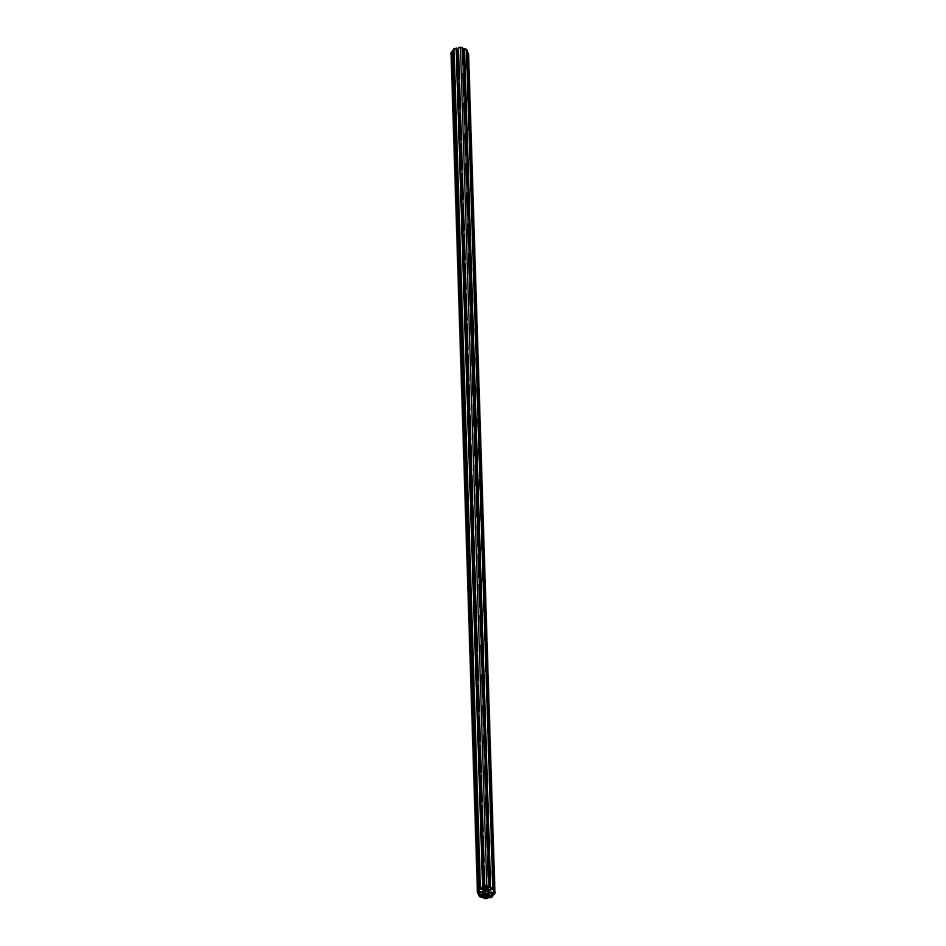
<?xml version="1.0" encoding="UTF-8"?>
<svg xmlns="http://www.w3.org/2000/svg" width="946" height="946" viewBox="0 0 946 946"><rect width="100%" height="100%" fill="white"/><g stroke="black" fill="none" stroke-linecap="round" stroke-linejoin="round"><path stroke-width="1.42" d="M483.572 893.119L483.713 897.553L485.298 898.121L485.605 891.179M478.085 887.372L478.227 891.806L483.796 892.09A2.33 1.691 -1.8 0 1 484.364 891.262L480.722 888.247L479.326 889.24L452.968 50.386L454.068 48.825L456.386 48.27L482.945 887.537L481.183 887.963L484.825 890.978A2.424 1.762 -1.8 0 1 486.055 890.683L486.457 886.709L484.482 886.709L458.124 47.856L460.454 47.3L462.559 48.057L488.928 886.91L487.06 886.733L486.658 890.718A2.507 1.821 -1.8 0 1 487.805 891.132L492.026 888.519L490.359 887.916L464.273 48.672L466.473 49.452L467.241 51.119L493.599 889.973L492.428 888.85L488.207 891.463A2.33 1.691 -1.8 0 1 488.609 892.326L494.179 892.622L494.084 889.666M487.604 893.249L487.675 897.73L485.913 898.144L486.315 894.171A2.424 1.762 -1.8 0 0 487.533 893.875L491.187 896.891L489.614 897.73L491.932 897.175L493.032 895.614L492.393 892.456M484.234 893.426A2.424 1.762 -1.8 0 1 483.82 892.551L478.179 892.232L478.179 893.639L477.411 891.983L451.053 53.13L452.141 51.557L453.205 68.006M451.869 52.952L452.696 51.758M462.559 48.057L462.795 64.695M477.411 891.983L478.51 890.411L452.141 51.557M479.326 889.24L480.426 887.679L454.068 48.825M478.227 891.806L479.066 890.612L476.004 793.138M478.664 891.924L479.527 896.548L481.727 897.328L481.904 893.982M490.359 887.916L464.273 48.672M487.734 893.71L487.876 898.144L485.546 898.7L483.713 897.553M467.229 52.503L468.589 54.017L494.947 892.87L493.859 894.443L494.131 893.048L488.574 892.764A2.33 1.691 -1.8 0 1 487.994 893.592L491.648 896.607L492.476 895.413M462.499 51.628L464.616 50.315M478.759 894.881L479.929 896.004L484.151 893.391M480.426 887.679L482.756 887.123L456.386 48.27M484.482 886.709L486.812 886.154L488.928 886.91M467.821 52.361L494.179 892.622M464.001 49.062L465.669 49.665M452.968 50.386L453.607 53.544M490.643 887.525L492.831 888.306L493.599 889.973M481.999 896.938L480.332 896.335L484.553 893.722A2.507 1.821 -1.8 0 0 485.7 894.136M456.646 50.611L458.467 52.125M451.053 53.13L451.821 54.785M494.179 891.215L494.947 892.87M467.821 53.768L467.998 59.669M468.743 83.295L468.885 89.645M469.677 112.834L469.902 120.225M470.647 143.851L470.789 150.189M471.581 173.39L471.806 180.769M472.503 202.929L472.645 209.267M473.485 233.934L473.627 240.284M474.407 263.473L474.549 269.823M475.389 294.49L475.531 300.828M476.311 324.029L476.453 330.367M477.245 353.568L477.387 359.906M478.215 384.584L478.357 390.923M479.137 414.112L479.279 420.462M480.119 445.128L480.261 451.467M481.041 474.667L481.183 481.006M481.975 504.206L482.164 512.023M482.945 535.223L483.134 541.124M483.879 564.75L484.021 571.1M484.801 594.289L485.038 601.68M485.783 625.306L485.925 631.644M486.705 654.845L486.942 662.224M487.687 685.862L487.864 691.763M488.609 715.389L488.751 721.739M489.543 744.928L489.768 752.318M490.513 775.945L490.655 782.283M491.447 805.484L491.672 812.862M492.369 835.022L492.559 842.839M493.339 866.039L493.481 872.378M466.839 57.162L467.206 68.975M467.809 88.179L468.187 99.992M468.743 117.718L469.11 129.531M469.665 147.257L470.044 159.07M470.647 178.262L471.013 190.087M471.569 207.801L471.948 219.614M472.551 238.818L472.917 250.631M473.473 268.357L473.851 280.17M474.407 297.895L474.774 309.709M475.377 328.901L475.755 340.726M476.311 358.439L476.678 370.253M477.233 387.978L477.659 401.27M478.215 418.995L478.581 430.808M479.137 448.534L479.516 460.347M480.119 479.551L480.438 489.886M481.041 509.078L481.408 520.891M481.975 538.617L482.342 550.43M482.945 569.634L483.311 581.447M483.867 599.173L484.246 610.986M484.849 630.19L485.168 640.525M485.771 659.717L486.149 671.542M486.705 689.256L487.072 701.069M487.675 720.273L488.053 732.086M488.609 749.811L488.976 761.625M489.531 779.35L489.91 791.163M490.513 810.355L490.879 822.18M491.435 839.894L491.814 851.707M492.417 870.911L492.783 882.724M466.473 49.452L492.831 888.306M491.506 892.173L491.648 896.607M489.319 894.36L489.413 897.316M463.079 73.563L463.777 95.712M464.001 103.09L464.652 123.772M464.983 134.107L465.633 154.789M465.905 163.646L466.555 184.328M466.839 193.185L467.537 215.333M467.809 224.202L468.459 244.872M468.743 253.729L469.382 274.411M469.665 283.268L470.363 305.428M470.635 314.285L471.285 334.967M471.569 343.824L472.267 365.972M472.539 374.841L473.189 395.511M473.473 404.38L474.171 426.528M474.395 433.907L475.093 456.067M475.377 464.924L476.027 485.605M476.299 494.462L476.997 516.611M477.281 525.479L477.931 546.149M478.203 555.018L478.901 577.166M479.137 584.545L479.835 606.705M480.107 615.562L480.757 636.244M481.041 645.101L481.691 665.783M481.963 674.64L482.661 696.788M482.945 705.657L483.595 726.327M483.867 735.196L484.565 757.344M484.837 766.201L485.487 786.883M485.771 795.74L486.421 816.422M486.693 825.279L487.391 847.427M487.675 856.296L488.325 876.966M488.065 887.029L488.207 891.463M487.675 886.698L487.805 891.132M460.454 47.3L486.812 886.154M486.516 886.284L486.658 890.718M485.913 886.26L486.055 890.683M485.771 893.722L485.913 898.144M485.168 893.686L485.298 898.121M458.503 54.182L459.295 79.287M459.484 84.62L460.217 108.825M460.359 113.26L461.199 139.842M461.341 143.686L462.121 169.381M462.263 173.804L463.055 198.908M463.244 204.241L464.025 229.925M464.167 234.36L464.959 259.464M465.101 263.899L465.881 289.003M466.082 294.324L466.863 320.02M466.993 324.443L467.785 349.547M467.986 354.88L468.767 380.564M468.897 384.998L469.689 410.103M469.89 415.424L470.623 439.642M470.812 444.963L471.593 470.659M471.735 475.081L472.527 500.186M472.716 505.519L473.449 529.725M473.639 535.637L474.419 560.742M474.62 566.075L475.353 590.28M475.542 595.602L476.323 621.297M476.477 625.14L477.257 650.836M477.446 656.157L478.179 680.363M478.38 685.696L479.161 711.38M479.35 716.713L480.083 740.919M480.284 746.24L481.065 771.936M481.207 775.779L481.987 801.475M482.129 805.897L482.921 831.002M483.11 836.335L483.891 862.019M484.033 866.453L484.825 890.978M484.234 886.828L484.364 891.262M483.702 889.134L483.796 892.09M483.347 894.987L483.441 897.943M481.632 894.372L481.727 897.328M454.127 69.791L454.541 83.082M455.097 100.796L455.511 114.088M456.019 130.335L456.445 143.626M456.953 159.874L457.367 173.165M457.923 190.891L458.349 204.182M458.857 220.43L459.271 233.721M459.827 251.435L460.253 264.726M460.761 280.974L461.175 294.265M461.683 310.513L462.109 323.804M462.665 341.53L463.079 354.821M463.587 371.069L464.013 384.36M464.569 402.074L464.935 413.899M465.491 431.613L465.905 444.904M466.473 462.629L466.839 474.443M467.395 492.168L467.809 505.46M468.329 521.707L468.743 534.998M469.299 552.712L469.665 564.537M470.221 582.251L470.647 595.542M471.203 613.268L471.569 625.081M472.078 641.329L472.551 656.098M473.059 672.346L473.473 685.637M473.981 701.885L474.407 715.176M474.963 732.89L475.377 746.181M475.885 762.429L476.311 775.72M476.867 793.446L477.233 805.259M477.789 822.985L478.215 836.276M478.723 852.523L479.137 865.815M479.693 883.529L479.882 889.441M479.799 891.581L479.929 896.004M479.255 891.794L479.527 896.548M453.3 70.95L456.043 158.088M456.138 161.045L457.947 218.644M458.041 221.589L459.851 279.188M459.945 282.144L465.515 459.366M465.598 462.322L466.437 488.905M466.532 491.861L468.341 549.46M468.436 552.405L470.245 610.004M470.339 612.961L471.167 639.543M471.262 642.5L473.071 700.099M473.166 703.044L474.975 760.643M475.069 763.599L475.909 790.182M452.519 73.622L452.744 81.013M453.441 103.161L453.678 110.54M454.411 134.178L454.648 141.557M455.345 163.717L455.582 171.096M456.315 194.722L456.551 202.113M457.249 224.261L457.474 231.652M458.219 255.278L458.408 261.191M459.153 284.817L459.378 292.196M460.075 314.356L460.312 321.735M461.057 345.361L461.281 352.752M461.979 374.9L462.216 382.29M462.961 405.917L463.138 411.829M463.836 433.978L464.119 442.834M464.817 464.994L465.042 472.373M465.739 494.533L466.023 503.39M466.721 525.538L466.946 532.929M467.643 555.077L467.88 562.468M468.613 586.094L468.802 591.995M469.547 615.633L469.784 623.012M470.469 645.172L470.706 652.551M471.451 676.177L471.687 683.568M472.373 705.716L472.61 713.107M473.355 736.733L473.544 742.645M474.277 766.272L474.514 773.651M475.211 795.811L475.436 803.189M476.181 826.816L476.417 834.206M477.115 856.355L477.34 863.745M452.425 73.989L452.661 81.368M453.347 103.528L453.631 110.978M454.328 133.138L454.565 141.924M455.251 164.072L455.487 171.463M456.232 193.682L456.457 202.479M457.155 224.628L457.391 232.007M458.136 254.238L458.313 261.545M459.011 283.705L459.295 292.562M459.993 314.711L460.217 322.101M460.915 344.249L461.199 353.118M461.896 375.266L462.121 382.645M462.819 404.805L463.055 412.184M463.753 434.344L464.025 443.201M464.723 465.349L464.959 472.74M465.657 494.888L465.881 502.279M466.626 525.905L466.863 533.284M467.56 555.444L467.785 562.823M468.53 586.461L468.767 593.84M469.453 615.988L469.689 623.379M470.387 645.527L470.623 652.917M471.356 676.544L471.593 683.934M472.291 706.083L472.515 713.461M473.26 737.1L473.497 744.478M474.147 765.16L474.419 774.017M475.117 796.165L475.353 803.556M476.051 825.704L476.323 834.573M477.021 856.721L477.257 864.1M477.955 886.26L478.179 893.639M485.227 893.568A1.821 1.324 -1.8 0 0 487.994 892.433A1.821 1.324 -1.8 0 0 485.31 891.274A1.821 1.324 -1.8 0 0 485.227 893.568"/></g></svg>
